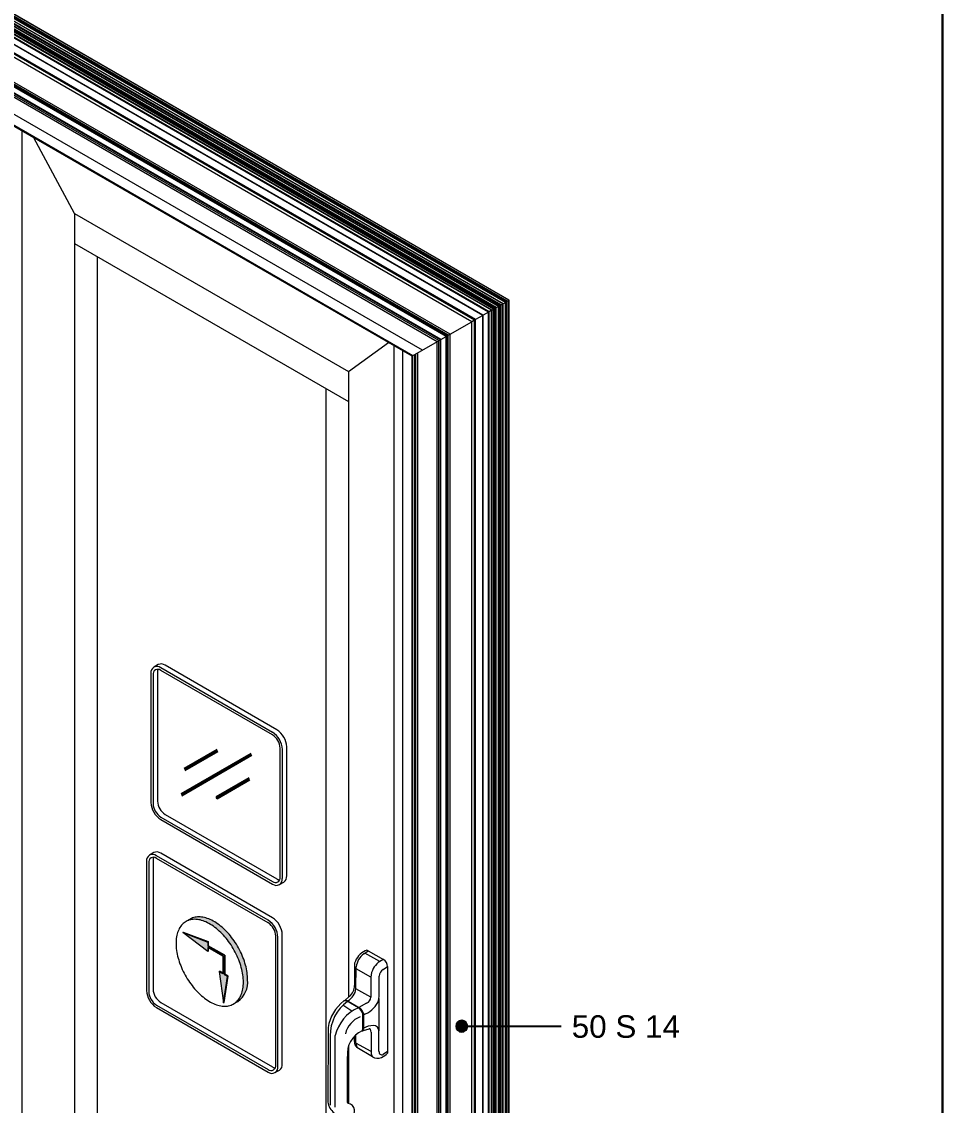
# Model space of a CAD drawing. Header units: millimetres. Extents: x 221 to 2771, y 196 to 840.
# Drawn here: x 799.5 to 881.8, y 295.2 to 391.6 of the extents above; entities that cross this region are included whole.
import ezdxf

# ---------------------------------------------------------------- set-up
doc = ezdxf.new("R2010")
doc.units = ezdxf.units.MM
doc.layers.add('antet_k', color=7, linetype='Continuous')
doc.layers.add('yazı_numara_k', color=21, linetype='Continuous')
doc.styles.get("Standard").update_dxf_attribs({"font": 'arial.ttf'})

# ---------------------------------------------------------------- blocks, each defined once
blk = doc.blocks.new('S1.A')
at = {"color": 252}
blk.add_lwpolyline([(2269.172, -494.126), (2269.172, -791.126), (2479.168, -791.126), (2479.168, -494.126)], close=True, dxfattribs=at)
blk = doc.blocks.new('S50_SYF1')
at = {"layer": 'antet_k', "color": 0}
blk.add_blockref('S1.A', (-1500.922, 2845.514), dxfattribs=at)
blk = doc.blocks.new('yuvarlakk')
at = {"layer": 'yazı_numara_k'}
blk.add_hatch(color=21, dxfattribs=at).paths.add_polyline_path([(-159.086, 172.801, -1), (-160.086, 172.801, -1)])
at = {"layer": 'yazı_numara_k', "color": 21}
blk.add_circle((-159.586, 172.801), 0.5, dxfattribs=at)
blk = doc.blocks.new('36b çerçeve')
at = {"color": 32, "linetype": 'Continuous', "lineweight": 15}
for p, q in [((4421.37, -1029.62), (4420.67, -1030.05)), ((4439.82, -1040.55), (4421.78, -1030.14)), ((4439.82, -1040.96), (4421.78, -1030.55)), ((4440.52, -1040.14), (4422.49, -1029.73)), ((4420.19, -1031.06), (4420.19, -1051.88)), ((4420.55, -1031.26), (4420.55, -1052.08)), ((4421.25, -1030.85), (4421.25, -1051.68)), ((4441.05, -1063.92), (4441.05, -1043.1)), ((4441.41, -1064.13), (4441.41, -1043.3)), ((4442.11, -1063.72), (4442.11, -1042.89)), ((4421.78, -1054.23), (4439.82, -1064.64)), ((4421.78, -1054.64), (4439.82, -1065.05)), ((4422.49, -1053.82), (4440.52, -1064.23)), ((4440.93, -1065.13), (4441.65, -1064.75))]:
    blk.add_line(p, q, dxfattribs=at)
for centre, radius, start, end in [((4421.17, -1030.9), 0.985, 51.1474, 188.8634), ((4421.3, -1031.14), 0.764, 50.7967, 189.214), ((4422.35, -1030.82), 1.1, 156.1387, 181.7776), ((4421.84, -1030.6), 1.09, 53.1466, 115.5429), ((4437.96, -1043.45), 3.45, 2.5201, 57.4799), ((4438.37, -1043.22), 2.69, 2.6055, 57.3945), ((4438.67, -1043.05), 3.45, 2.5201, 57.4799), ((4423.64, -1051.73), 3.45, 182.5201, 237.4799), ((4423.23, -1051.96), 2.69, 182.6055, 237.3945), ((4423.94, -1051.55), 2.69, 182.6055, 237.3945), ((4440.97, -1063.82), 1.15, 306.2403, 5.0718), ((4440.3, -1064.04), 0.764, 230.7967, 9.214), ((4440.43, -1064.28), 0.985, 231.1474, 8.8634), ((4441.08, -1063.35), 1.04, 237.9037, 264.8965)]:
    blk.add_arc(centre, radius, start, end, dxfattribs=at)
blk = doc.blocks.new('rtyrtytryrtyyyy')
at = {"lineweight": -2}
h = blk.add_hatch(color=140, dxfattribs=at)
h.paths.add_polyline_path([(180444.533, 31717.106), (180447.447, 31718.789), (180447.381, 31718.904), (180444.467, 31717.221)])
h.paths.add_polyline_path([(180444.265, 31714.872), (180450.479, 31718.461), (180450.413, 31718.575), (180444.199, 31714.987)])
h.paths.add_polyline_path([(180447.383, 31714.593), (180450.297, 31716.276), (180450.231, 31716.39), (180447.317, 31714.708)])
at = {"color": 140, "lineweight": -2}
for p, q in [((180450.413, 31718.575), (180444.199, 31714.987)), ((180444.265, 31714.872), (180450.479, 31718.461)), ((180447.381, 31718.904), (180444.467, 31717.221)), ((180444.533, 31717.106), (180447.447, 31718.789)), ((180450.231, 31716.39), (180447.317, 31714.708)), ((180447.383, 31714.593), (180450.297, 31716.276)), ((180447.317, 31714.708), (180447.383, 31714.593)), ((180447.383, 31714.593), (180447.499, 31714.661))]:
    blk.add_line(p, q, dxfattribs=at)
blk = doc.blocks.new('3 b cm')
at = {"color": 21, "lineweight": -2, "xscale": 0.55055, "yscale": 0.55055, "zscale": 0.55055}
blk.add_blockref('36b çerçeve', (178027.801, 32294.947), dxfattribs=at)
at = {"color": 6, "lineweight": -2}
blk.add_blockref('rtyrtytryrtyyyy', (19.829, 1.599), dxfattribs=at)
blk = doc.blocks.new('jjg')
for color, points in [(9, [(4434.4, -1018.15), (4434.21, -1017.91), (4434.01, -1017.68), (4433.81, -1017.45), (4433.6, -1017.23), (4433.39, -1017.02), (4433.18, -1016.82), (4432.96, -1016.63), (4432.75, -1016.44), (4432.53, -1016.27), (4432.3, -1016.11), (4432.08, -1015.96), (4431.86, -1015.82), (4431.64, -1015.69), (4431.41, -1015.57), (4431.19, -1015.47), (4430.97, -1015.37), (4430.75, -1015.29), (4430.53, -1015.22), (4430.31, -1015.16), (4430.1, -1015.12), (4429.89, -1015.09), (4429.69, -1015.07), (4429.48, -1015.06), (4429.29, -1015.07), (4429.09, -1015.09), (4428.91, -1015.12), (4428.72, -1015.17), (4428.55, -1015.22), (4428.38, -1015.29), (4428.22, -1015.38), (4428.18, -1015.4), (4427.59, -1015.74), (4427.74, -1015.66), (4427.91, -1015.59), (4428.09, -1015.53), (4428.27, -1015.49), (4428.46, -1015.46), (4428.65, -1015.44), (4428.85, -1015.43), (4429.05, -1015.44), (4429.26, -1015.46), (4429.47, -1015.49), (4429.68, -1015.53), (4429.89, -1015.59), (4430.11, -1015.66), (4430.33, -1015.74), (4430.55, -1015.83), (4430.78, -1015.94), (4431, -1016.06), (4431.22, -1016.19), (4431.45, -1016.33), (4431.67, -1016.48), (4431.89, -1016.64), (4432.11, -1016.81), (4432.33, -1016.99), (4432.54, -1017.19), (4432.76, -1017.39), (4432.97, -1017.6), (4433.17, -1017.82), (4433.37, -1018.04), (4433.57, -1018.28), (4433.76, -1018.52), (4433.95, -1018.77), (4434.13, -1019.02), (4434.31, -1019.28), (4434.48, -1019.55), (4434.64, -1019.82), (4434.8, -1020.1), (4434.95, -1020.37), (4435.09, -1020.66), (4435.22, -1020.94), (4435.35, -1021.23), (4435.47, -1021.51), (4435.57, -1021.8), (4435.68, -1022.09), (4435.77, -1022.38), (4435.85, -1022.66), (4435.92, -1022.95), (4435.98, -1023.23), (4436.04, -1023.52), (4436.08, -1023.79), (4436.12, -1024.07), (4436.14, -1024.34), (4436.16, -1024.61), (4436.16, -1024.87), (4436.16, -1025.12), (4436.14, -1025.37), (4436.12, -1025.61), (4436.08, -1025.85), (4436.04, -1026.08), (4435.98, -1026.3), (4435.92, -1026.51), (4435.85, -1026.71), (4435.77, -1026.9), (4435.68, -1027.08), (4435.57, -1027.26), (4435.47, -1027.42), (4435.35, -1027.57), (4435.22, -1027.71), (4435.09, -1027.84), (4434.95, -1027.96), (4434.8, -1028.07), (4434.68, -1028.14), (4435.32, -1027.77, 0.267904), (4436.8, -1024.5), (4436.79, -1024.24), (4436.78, -1023.97), (4436.75, -1023.7), (4436.72, -1023.43), (4436.67, -1023.15), (4436.62, -1022.87), (4436.56, -1022.58), (4436.48, -1022.3), (4436.4, -1022.01), (4436.31, -1021.72), (4436.21, -1021.43), (4436.1, -1021.15), (4435.99, -1020.86), (4435.86, -1020.57), (4435.73, -1020.29), (4435.58, -1020.01), (4435.44, -1019.73), (4435.28, -1019.45), (4435.12, -1019.18), (4434.95, -1018.92), (4434.77, -1018.66), (4434.59, -1018.4)]), (7, [(4430.81, -1019.45), (4430.81, -1018.84), (4427.06, -1017.39), (4430.81, -1020.28), (4430.81, -1019.67), (4433.08, -1020.98), (4433.08, -1023.6), (4432.55, -1023.29), (4433.17, -1027.98), (4433.8, -1024.01), (4433.27, -1023.71), (4433.27, -1021.09), (4433.27, -1020.87), (4433.08, -1020.76)])]:
    blk.add_hatch(color=color).paths.add_polyline_path(points)
h = blk.add_hatch(color=253)
h.paths.add_polyline_path([(4430.9, -1018.78), (4427.15, -1017.34), (4427.06, -1017.39), (4430.81, -1018.84)])
h.paths.add_polyline_path([(4430.9, -1019.39), (4430.9, -1018.78), (4430.81, -1018.84), (4430.81, -1019.45)])
h.paths.add_polyline_path([(4433.17, -1020.7), (4430.9, -1019.39), (4430.81, -1019.45), (4433.08, -1020.76), (4433.27, -1020.87), (4433.27, -1021.09), (4433.27, -1023.71), (4433.36, -1023.65), (4433.36, -1020.81)])
h.paths.add_polyline_path([(4433.89, -1023.96), (4433.36, -1023.65), (4433.27, -1023.71), (4433.8, -1024.01)])
h.paths.add_polyline_path([(4433.27, -1027.93), (4433.89, -1023.96), (4433.8, -1024.01), (4433.17, -1027.98)])
h.paths.add_polyline_path([(4430.9, -1020.23), (4430.9, -1019.72), (4430.81, -1019.67), (4430.81, -1020.28)], flags=16)
h.paths.add_polyline_path([(4433.08, -1023.6), (4433.08, -1023.49), (4432.64, -1023.24), (4432.55, -1023.29)], flags=16)
at = {"color": 7, "linetype": 'Continuous', "lineweight": 15}
for p, q in [((4428.18, -1015.4), (4427.54, -1015.77)), ((4427.06, -1017.39), (4427.15, -1017.34)), ((4430.81, -1020.28), (4427.06, -1017.39)), ((4427.06, -1017.39), (4430.81, -1018.84)), ((4427.15, -1017.34), (4430.9, -1018.78)), ((4430.81, -1018.84), (4430.9, -1018.78)), ((4430.81, -1018.84), (4430.81, -1019.45)), ((4430.81, -1019.45), (4430.9, -1019.39)), ((4433.27, -1020.87), (4430.81, -1019.45)), ((4430.81, -1019.67), (4430.81, -1020.28)), ((4433.08, -1020.98), (4430.81, -1019.67)), ((4430.9, -1018.78), (4430.9, -1019.39)), ((4433.36, -1020.81), (4430.9, -1019.39)), ((4430.9, -1019.72), (4430.9, -1020.23)), ((4430.81, -1020.28), (4430.9, -1020.23)), ((4433.27, -1020.87), (4433.08, -1020.76)), ((4433.08, -1020.76), (4433.08, -1020.76)), ((4433.08, -1020.98), (4433.08, -1023.6)), ((4433.36, -1020.81), (4433.17, -1020.7)), ((4433.27, -1020.87), (4433.27, -1023.71)), ((4433.27, -1020.87), (4433.27, -1021.09)), ((4433.36, -1020.81), (4433.36, -1023.65)), ((4433.36, -1020.81), (4433.36, -1021.03)), ((4432.55, -1023.29), (4432.64, -1023.24)), ((4433.08, -1023.6), (4432.55, -1023.29)), ((4432.55, -1023.29), (4433.17, -1027.98)), ((4433.08, -1023.49), (4432.64, -1023.24)), ((4433.17, -1027.98), (4433.8, -1024.01)), ((4433.27, -1023.71), (4433.36, -1023.65)), ((4433.8, -1024.01), (4433.27, -1023.71)), ((4433.27, -1027.93), (4433.89, -1023.96)), ((4433.89, -1023.96), (4433.36, -1023.65)), ((4433.8, -1024.01), (4433.89, -1023.96)), ((4434.68, -1028.14), (4435.32, -1027.77)), ((4433.17, -1027.98), (4433.27, -1027.93))]:
    blk.add_line(p, q, dxfattribs=at)
at = {"color": 7, "linetype": 'Continuous', "lineweight": 15, "flags": 128}
for points in [[(4436.16, -1024.87), (4436.16, -1024.61), (4436.14, -1024.34), (4436.12, -1024.07), (4436.08, -1023.79), (4436.04, -1023.52), (4435.98, -1023.23), (4435.92, -1022.95), (4435.85, -1022.66), (4435.77, -1022.38), (4435.68, -1022.09), (4435.57, -1021.8), (4435.47, -1021.51), (4435.35, -1021.23), (4435.22, -1020.94), (4435.09, -1020.66), (4434.95, -1020.37), (4434.8, -1020.1), (4434.64, -1019.82), (4434.48, -1019.55), (4434.31, -1019.28), (4434.13, -1019.02), (4433.95, -1018.77), (4433.76, -1018.52), (4433.57, -1018.28), (4433.37, -1018.04), (4433.17, -1017.82), (4432.97, -1017.6), (4432.76, -1017.39), (4432.54, -1017.19), (4432.33, -1016.99), (4432.11, -1016.81), (4431.89, -1016.64), (4431.67, -1016.48), (4431.45, -1016.33), (4431.22, -1016.19), (4431, -1016.06), (4430.78, -1015.94), (4430.55, -1015.83), (4430.33, -1015.74), (4430.11, -1015.66), (4429.89, -1015.59), (4429.68, -1015.53), (4429.47, -1015.49), (4429.26, -1015.46), (4429.05, -1015.44), (4428.85, -1015.43), (4428.65, -1015.44), (4428.46, -1015.46), (4428.27, -1015.49), (4428.09, -1015.53), (4427.91, -1015.59), (4427.74, -1015.66), (4427.58, -1015.74), (4427.42, -1015.84), (4427.27, -1015.94), (4427.13, -1016.06), (4427, -1016.19), (4426.87, -1016.33), (4426.76, -1016.48), (4426.65, -1016.65), (4426.55, -1016.82), (4426.46, -1017), (4426.37, -1017.2), (4426.3, -1017.4), (4426.24, -1017.61), (4426.18, -1017.83), (4426.14, -1018.05), (4426.1, -1018.29), (4426.08, -1018.53), (4426.07, -1018.78), (4426.06, -1019.04), (4426.07, -1019.3), (4426.08, -1019.56), (4426.1, -1019.83), (4426.14, -1020.11), (4426.18, -1020.39), (4426.24, -1020.67), (4426.3, -1020.95), (4426.37, -1021.24), (4426.46, -1021.53), (4426.55, -1021.81), (4426.65, -1022.1), (4426.76, -1022.39), (4426.87, -1022.68), (4427, -1022.96), (4427.13, -1023.25), (4427.27, -1023.53), (4427.42, -1023.81), (4427.58, -1024.08), (4427.74, -1024.35), (4427.91, -1024.62), (4428.09, -1024.88), (4428.27, -1025.13), (4428.46, -1025.38), (4428.65, -1025.62), (4428.85, -1025.86), (4429.05, -1026.09), (4429.26, -1026.31), (4429.47, -1026.52), (4429.68, -1026.72), (4429.89, -1026.91), (4430.11, -1027.09), (4430.33, -1027.26), (4430.55, -1027.43), (4430.78, -1027.58), (4431, -1027.72), (4431.22, -1027.85), (4431.45, -1027.96), (4431.67, -1028.07), (4431.89, -1028.16), (4432.11, -1028.25), (4432.33, -1028.31), (4432.54, -1028.37), (4432.76, -1028.42), (4432.97, -1028.45), (4433.17, -1028.47), (4433.37, -1028.47), (4433.57, -1028.47), (4433.76, -1028.45), (4433.95, -1028.41), (4434.13, -1028.37), (4434.31, -1028.31), (4434.48, -1028.24), (4434.64, -1028.16), (4434.8, -1028.07), (4434.95, -1027.96), (4435.09, -1027.84), (4435.22, -1027.71), (4435.35, -1027.57), (4435.47, -1027.42), (4435.57, -1027.26), (4435.68, -1027.08), (4435.77, -1026.9), (4435.85, -1026.71), (4435.92, -1026.51), (4435.98, -1026.3), (4436.04, -1026.08), (4436.08, -1025.85), (4436.12, -1025.61), (4436.14, -1025.37), (4436.16, -1025.12), (4436.16, -1024.87)], [(4436.8, -1024.5), (4436.79, -1024.24), (4436.78, -1023.97), (4436.75, -1023.7), (4436.72, -1023.43), (4436.67, -1023.15), (4436.62, -1022.87), (4436.56, -1022.58), (4436.48, -1022.3), (4436.4, -1022.01), (4436.31, -1021.72), (4436.21, -1021.43), (4436.1, -1021.15), (4435.99, -1020.86), (4435.86, -1020.57), (4435.73, -1020.29), (4435.58, -1020.01), (4435.44, -1019.73), (4435.28, -1019.45), (4435.12, -1019.18), (4434.95, -1018.92), (4434.77, -1018.66), (4434.59, -1018.4), (4434.4, -1018.15), (4434.21, -1017.91), (4434.01, -1017.68), (4433.81, -1017.45), (4433.6, -1017.23), (4433.39, -1017.02), (4433.18, -1016.82), (4432.96, -1016.63), (4432.75, -1016.44), (4432.53, -1016.27), (4432.3, -1016.11), (4432.08, -1015.96), (4431.86, -1015.82), (4431.64, -1015.69), (4431.41, -1015.57), (4431.19, -1015.47), (4430.97, -1015.37), (4430.75, -1015.29), (4430.53, -1015.22), (4430.31, -1015.16), (4430.1, -1015.12), (4429.89, -1015.09), (4429.69, -1015.07), (4429.48, -1015.06), (4429.29, -1015.07), (4429.09, -1015.09), (4428.91, -1015.12), (4428.72, -1015.17), (4428.55, -1015.22), (4428.38, -1015.29), (4428.22, -1015.38), (4428.18, -1015.4)]]:
    blk.add_lwpolyline(points, dxfattribs=at)
at = {"color": 7, "linetype": 'Continuous', "lineweight": 15}
blk.add_arc((4433.23, -1024.85), 3.59, 305.6609, 5.6513, dxfattribs=at)
blk = doc.blocks.new('sürme 2')
at = {"color": 21, "xscale": -1}
blk.add_blockref('36b çerçeve', (8097.79, -300.72), dxfattribs=at)
at = {"color": 21, "xscale": -1.075845078, "yscale": 1.075845078, "zscale": 1.075845078}
blk.add_blockref('jjg', (8434.59, -248.66), dxfattribs=at)
blk = doc.blocks.new('50S14_DK1')
at = {"layer": 'yazı_numara_k', "color": 21, "insert": (1981.125, 2486.363), "char_height": 2, "attachment_point": 7}
blk.add_mtext('{\\fArial|b0|i0|c162|p34;50 S 14}', dxfattribs=at)

msp = doc.modelspace()

# ---------------------------------------------------------------- linework, layer by layer
at = {"color": 8, "linetype": 'Continuous', "lineweight": 15}
for p, q in [((841.429, 366.043), (716.22, 438.325)), ((841.504, 366.118), (716.295, 438.4)), ((841.569, 366.095), (716.311, 438.405)), ((841.627, 366.129), (716.426, 438.406)), ((841.64, 366.137), (716.431, 438.418)), ((841.824, 366.243), (716.615, 438.525)), ((841.828, 366.245), (716.624, 438.524)), ((841.939, 366.35), (716.73, 438.632)), ((841.96, 366.381), (716.751, 438.663)), ((842.035, 366.393), (716.826, 438.675)), ((842.062, 366.38), (716.832, 438.674)), ((841.857, 366.262), (716.833, 438.436)), ((841.857, 366.256), (716.848, 438.422)), ((841.857, 366.256), (716.876, 438.406)), ((841.845, 366.255), (716.93, 438.366)), ((842.235, 366.48), (717.025, 438.762)), ((842.241, 366.484), (717.04, 438.761)), ((842.592, 366.686), (717.397, 438.959)), ((842.613, 366.698), (717.404, 438.98)), ((842.516, 366.642), (717.417, 438.861)), ((842.506, 366.637), (717.423, 438.846)), ((842.48, 366.621), (717.45, 438.8)), ((717.466, 438.783), (842.48, 366.614)), ((842.766, 366.787), (717.557, 439.068)), ((842.773, 366.79), (717.572, 439.067)), ((842.448, 366.603), (717.768, 438.579)), ((839.802, 365.075), (714.592, 437.357)), ((839.808, 365.079), (714.607, 437.356)), ((840.433, 365.44), (715.753, 437.416)), ((840.465, 365.458), (715.785, 437.434)), ((841.218, 365.893), (716.039, 438.157)), ((841.249, 365.911), (716.04, 438.193)), ((841.403, 366), (716.194, 438.282)), ((841.419, 366.024), (716.21, 438.306)), ((840.995, 365.764), (716.262, 437.771)), ((840.942, 365.733), (716.262, 437.71)), ((839.717, 365.026), (714.538, 437.29)), ((839.749, 365.045), (714.539, 437.326)), ((839.468, 364.882), (714.788, 436.859)), ((837.36, 363.666), (712.16, 435.942)), ((837.375, 363.674), (712.165, 435.956)), ((837.268, 363.613), (712.185, 435.822)), ((837.261, 363.609), (712.189, 435.812)), ((837.235, 363.593), (712.215, 435.766)), ((712.226, 435.754), (837.23, 363.591)), ((837.542, 363.771), (712.333, 436.053)), ((712.438, 435.632), (837.235, 363.588)), ((837.182, 363.563), (712.502, 435.539)), ((836.382, 363.101), (711.173, 435.383)), ((836.548, 363.197), (711.868, 435.173)), ((836.678, 363.272), (711.998, 435.248)), ((836.71, 363.29), (712.03, 435.267)), ((835.076, 362.347), (712.466, 433.128)), ((835.069, 362.343), (712.497, 433.102)), ((834.215, 361.85), (713.245, 431.685)), ((834.156, 361.816), (713.276, 431.598)), ((799.463, 381.843), (799.463, 315.223)), ((804.144, 374.506), (800.539, 381.222)), ((804.144, 374.506), (828.492, 360.45)), ((804.144, 374.506), (804.144, 301.881)), ((804.144, 371.831), (828.492, 357.775)), ((806.154, 370.671), (806.154, 301.881)), ((841.522, 366.068), (841.404, 366)), ((841.429, 366.043), (841.504, 366.118)), ((841.522, 366.068), (841.627, 366.129)), ((841.525, 366.111), (841.522, 366.068)), ((841.522, 366.068), (841.522, 366.068)), ((841.561, 366.05), (841.522, 366.068)), ((841.569, 240.293), (841.569, 366.095)), ((841.627, 240.392), (841.627, 366.129)), ((841.64, 366.137), (841.824, 366.243)), ((841.64, 240.39), (841.64, 366.137)), ((841.824, 240.496), (841.824, 366.243)), ((841.828, 240.505), (841.828, 366.245)), ((841.845, 366.255), (841.852, 366.259)), ((841.845, 240.849), (841.845, 366.255)), ((841.852, 240.749), (841.852, 366.259)), ((841.857, 366.262), (841.942, 366.311)), ((841.857, 366.262), (841.942, 366.311)), ((841.857, 240.73), (841.857, 366.262)), ((841.939, 366.35), (841.942, 366.311)), ((842.06, 366.379), (841.942, 366.311)), ((841.975, 366.288), (841.942, 366.311)), ((842.035, 366.393), (841.96, 366.381)), ((841.975, 240.542), (841.975, 366.288)), ((842.06, 366.35), (842.012, 366.291)), ((842.012, 240.545), (842.012, 366.291)), ((842.061, 366.379), (842.044, 366.389)), ((842.06, 240.604), (842.06, 366.35)), ((842.061, 366.379), (842.235, 366.48)), ((842.061, 366.36), (842.061, 366.379)), ((842.062, 240.609), (842.062, 366.38)), ((842.235, 240.734), (842.235, 366.48)), ((842.448, 366.603), (842.241, 366.484)), ((842.241, 240.747), (842.241, 366.484)), ((842.473, 366.617), (842.448, 366.603)), ((842.448, 241.468), (842.448, 366.603)), ((842.473, 366.617), (842.473, 241.104)), ((842.506, 366.637), (842.48, 366.621)), ((842.48, 241.082), (842.48, 366.621)), ((842.506, 241.036), (842.506, 366.637)), ((842.592, 366.686), (842.516, 366.642)), ((842.516, 241.024), (842.516, 366.642)), ((842.592, 240.957), (842.592, 366.686)), ((842.613, 366.698), (842.766, 366.787)), ((842.613, 240.952), (842.613, 366.698)), ((842.766, 241.04), (842.766, 366.787)), ((842.773, 241.054), (842.773, 366.79)), ((840.433, 365.44), (839.808, 365.079)), ((840.465, 365.458), (840.433, 365.44)), ((840.433, 240.305), (840.433, 365.44)), ((840.942, 365.733), (840.465, 365.458)), ((840.465, 240.323), (840.465, 365.458)), ((840.942, 240.598), (840.942, 365.733)), ((841.218, 365.893), (840.995, 365.764)), ((840.995, 240.568), (840.995, 365.764)), ((841.218, 240.182), (841.218, 365.893)), ((841.249, 365.911), (841.403, 366)), ((841.249, 240.165), (841.249, 365.911)), ((841.403, 240.254), (841.403, 366)), ((841.432, 240.255), (841.432, 366.001)), ((841.454, 366), (841.556, 366.028)), ((841.454, 240.254), (841.454, 366)), ((841.556, 240.282), (841.556, 366.028)), ((837.542, 363.771), (839.468, 364.882)), ((839.717, 365.026), (839.468, 364.882)), ((839.468, 239.747), (839.468, 364.882)), ((839.717, 239.316), (839.717, 365.026)), ((839.749, 365.045), (839.802, 365.075)), ((839.749, 239.298), (839.749, 365.045)), ((839.802, 239.329), (839.802, 365.075)), ((839.808, 239.342), (839.808, 365.079)), ((836.544, 363.194), (836.382, 363.101)), ((836.544, 237.448), (836.544, 363.194)), ((836.548, 363.197), (836.678, 363.272)), ((836.548, 237.457), (836.548, 363.197)), ((836.71, 363.29), (836.678, 363.272)), ((836.678, 238.137), (836.678, 363.272)), ((836.71, 363.29), (837.182, 363.563)), ((836.71, 238.155), (836.71, 363.29)), ((837.182, 238.428), (837.182, 363.563)), ((837.23, 363.591), (837.23, 238.081)), ((837.261, 363.609), (837.235, 363.593)), ((837.235, 238.067), (837.235, 363.593)), ((837.261, 238.021), (837.261, 363.609)), ((837.36, 363.666), (837.268, 363.613)), ((837.268, 238.012), (837.268, 363.613)), ((837.36, 237.931), (837.36, 363.666)), ((837.542, 363.771), (837.375, 363.674)), ((837.375, 237.928), (837.375, 363.674)), ((837.542, 238.025), (837.542, 363.771)), ((828.492, 360.45), (832.052, 363.03)), ((832.548, 362.744), (832.548, 244.414)), ((833.292, 362.314), (833.292, 244.442)), ((836.382, 363.101), (834.151, 361.813)), ((836.382, 237.355), (836.382, 363.101)), ((834.151, 361.813), (834.151, 242.742)), ((834.156, 242.711), (834.156, 361.816)), ((834.215, 242.476), (834.215, 361.85)), ((834.233, 242.433), (834.233, 361.861)), ((834.401, 242.142), (834.401, 361.958)), ((834.48, 242.076), (834.48, 362.003)), ((834.662, 242.048), (834.662, 362.108)), ((828.492, 360.45), (828.492, 304.822)), ((826.482, 358.935), (826.482, 254.786)), ((799.463, 316.092), (799.463, 301.881)), ((829.866, 308.677), (830.267, 308.96)), ((831.275, 307.997), (829.953, 308.739)), ((830.267, 308.96), (831.608, 308.176)), ((829.049, 307.868), (829.032, 305.873)), ((829.168, 305.573), (829.185, 307.531)), ((830.48, 306.606), (829.183, 307.342)), ((831.589, 307.308), (831.977, 307.549)), ((831.977, 307.565), (831.977, 299.861)), ((830.478, 306.416), (830.492, 304.834)), ((831.235, 305.075), (831.235, 306.691)), ((830.492, 304.834), (829.168, 305.573)), ((828.184, 304.546), (828.086, 304.496)), ((828.578, 304.9), (828.184, 304.546)), ((829.379, 303.89), (828.319, 304.501)), ((828.489, 304.492), (829.544, 303.852)), ((831.206, 304.718), (831.215, 301.83)), ((828.812, 303.58), (828.007, 304.117)), ((830.118, 304.292), (829.43, 303.921)), ((799.463, 302.926), (799.463, 263.513)), ((804.144, 302.926), (804.144, 266.104)), ((806.154, 302.926), (806.154, 266.522)), ((829.78, 302.126), (829.78, 303.344)), ((829.825, 303.413), (829.825, 302.002)), ((826.687, 302.142), (826.673, 295.513)), ((829.84, 301.866), (830.327, 302.021)), ((830.514, 301.723), (830.514, 299.903)), ((831.215, 300.002), (831.215, 301.83)), ((826.882, 301.41), (826.883, 295.221)), ((827.309, 295.066), (827.332, 301.421)), ((829.027, 300.883), (829.027, 301.357)), ((829.168, 300.737), (829.168, 301.492)), ((830.514, 300.018), (829.168, 300.737)), ((828.492, 300.428), (828.492, 295.387)), ((830.636, 299.546), (829.243, 300.374)), ((831.977, 299.996), (831.578, 299.744)), ((828.41, 295.482), (828.415, 299.553))]:
    msp.add_line(p, q, dxfattribs=at)
at = {"color": 8, "linetype": 'Continuous', "lineweight": 15, "flags": 128}
for points in [[(841.525, 366.111), (841.525, 366.116), (841.524, 366.12), (841.522, 366.122), (841.519, 366.124), (841.516, 366.124), (841.512, 366.123), (841.508, 366.121), (841.504, 366.118)], [(842.058, 366.363), (842.056, 366.365), (842.055, 366.367), (842.054, 366.369), (842.054, 366.372), (842.055, 366.374), (842.056, 366.376), (842.058, 366.378), (842.061, 366.379)], [(842.235, 366.48), (842.237, 366.481), (842.239, 366.482), (842.241, 366.483), (842.241, 366.484), (842.241, 366.484)], [(841.561, 366.05), (841.565, 366.047), (841.567, 366.044), (841.569, 366.041), (841.569, 366.038), (841.567, 366.035), (841.565, 366.032), (841.561, 366.03), (841.556, 366.028)], [(836.544, 363.194), (836.546, 363.196), (836.547, 363.196), (836.548, 363.197), (836.548, 363.197)]]:
    msp.add_lwpolyline(points, dxfattribs=at)
at = {"color": 8, "linetype": 'Continuous', "lineweight": 15}
for centre, radius, start, end in [((841.971, 366.352), 0.0316, 108.96945, 182.33668), ((841.992, 366.315), 0.0316, 237.66838, 311.02402), ((842.037, 366.385), 0.0087, 4.34353, 99.95811), ((842.054, 366.386), 0.00931, 187.02991, 306.85065), ((842.053, 366.356), 0.0087, 320.0306, 55.65973), ((841.419, 365.968), 0.0352, 69.22928, 117.07832), ((841.384, 366.03), 0.0356, 304.74294, 350.60589), ((841.455, 366.017), 0.0368, 135.10747, 170.15157), ((841.444, 366.036), 0.0368, 249.85147, 284.89033), ((830.728, 307.358), 1.755, 114.59833, 163.11119), ((830.804, 307.344), 1.63, 125.13568, 173.41119), ((830.136, 308.786), 0.217, 52.92289, 129.50973), ((832.291, 306.499), 1.811, 112.1518, 156.8895), ((832.01, 306.657), 0.776, 122.83773, 177.45418), ((831.324, 307.587), 0.653, 357.99838, 64.20269), ((832.256, 306.496), 1.779, 156.37322, 182.58381), ((827.763, 305.755), 1.417, 298.73816, 352.61841), ((827.836, 305.839), 1.197, 308.32891, 1.66331), ((830.451, 301.498), 3.819, 128.26424, 170.28225), ((830.53, 301.482), 3.648, 125.55565, 181.12472), ((828.213, 303.95), 0.561, 79.09769, 103.12606), ((828.25, 304.032), 0.518, 62.51052, 97.38193), ((829.877, 304.859), 0.616, 292.98813, 357.64148), ((828.942, 305.08), 2.293, 341.92536, 359.87837), ((830.775, 300.649), 3.528, 113.29759, 167.36689), ((828.933, 303.143), 0.87, 13.38808, 59.15199), ((829.035, 303.216), 0.814, 14.01013, 51.30139), ((828.888, 305.649), 2.574, 291.34418, 330.19283), ((830.305, 301.104), 2.126, 111.29938, 166.86859), ((830.663, 299.795), 2.261, 114.85835, 186.14709), ((829.272, 302.101), 0.508, 330.05694, 2.81699), ((829.644, 302.015), 0.181, 292.06642, 355.78383), ((829.762, 301.949), 0.113, 243.86863, 313.03189), ((830.802, 300.228), 2.097, 92.03416, 117.75233), ((830.366, 301.912), 0.115, 34.34844, 109.29817), ((830.003, 301.748), 0.512, 357.16507, 26.62301), ((830.721, 301.83), 0.494, 0.07924, 89.27999), ((829.672, 300.856), 0.645, 177.61482, 228.33351), ((829.794, 300.753), 0.626, 181.45541, 225.10453), ((831.171, 299.927), 0.657, 182.10522, 215.43759), ((831.465, 299.969), 0.251, 172.3493, 296.70766), ((830.24, 301.746), 2.563, 297.83436, 312.66591), ((831.093, 300.196), 0.795, 234.83882, 295.61421), ((828.04, 295.664), 1.376, 186.29478, 233.30197), ((828.513, 295.487), 0.104, 182.78857, 252.39291), ((828.374, 294.734), 0.664, 295.61815, 80.6601)]:
    msp.add_arc(centre, radius, start, end, dxfattribs=at)
for centre, major_axis, start_param, end_param in [((841.63, 366.13), (0.015, 0.0087), 0.785358, 1.745289), ((841.813, 366.237), (0.015, 0.0087), 6.108494, 7.068543), ((841.868, 366.268), (0.09, 0.052), 4.252406, 4.450549), ((841.874, 366.272), (0.0225, 0.013), 2.44342, 3.141552), ((842.077, 366.389), (0.0225, 0.013), 3.877077, 3.92695), ((842.219, 366.471), (0.0225, 0.013), 6.021345, 7.068543), ((842.496, 366.63), (0.0225, 0.013), 2.356154, 3.141633), ((842.522, 366.646), (0.0225, 0.013), 1.832555, 2.356154), ((842.598, 366.689), (0.0225, 0.013), 0.785358, 1.832555), ((842.75, 366.777), (0.0225, 0.013), 0.000041, 0.785358), ((840.968, 365.749), (0.0375, 0.0217), 3.92695, 5.497747), ((841.234, 365.902), (0.0225, 0.013), 0.785358, 2.356154), ((841.419, 366.009), (0.0225, 0.013), 3.92695, 3.976823), ((839.733, 365.035), (0.0225, 0.013), 0.785358, 2.356154), ((839.786, 365.066), (0.0225, 0.013), 0.000041, 0.785358), ((836.533, 363.188), (0.015, 0.0087), 6.021345, 7.068543), ((837.203, 363.575), (0.03, 0.0173), 3.92695, 5.865911), ((837.245, 363.6), (0.015, 0.0087), 2.356154, 3.141633), ((837.272, 363.615), (0.015, 0.0087), 1.832555, 2.356154), ((837.364, 363.668), (0.015, 0.0087), 0.785358, 1.832555)]:
    msp.add_ellipse(centre, major_axis=major_axis, ratio=0.00007, start_param=start_param, end_param=end_param, dxfattribs=at)
at = {"layer": 'yazı_numara_k', "color": 21}
msp.add_line((838.575, 302.25), (847.397, 302.25), dxfattribs=at)

# ---------------------------------------------------------------- block references
for name, p in [('S50_SYF1', (-96.935, -1858.773)), ('S50_SYF1', (113.062, -1858.773)), ('50S14_DK1', (-1132.779, -2185.166))]:
    msp.add_blockref(name, p)
at = {"color": 6, "lineweight": -2}
msp.add_blockref('3 b cm', (-179650.395, -31393.694), dxfattribs=at)
at = {"color": 21, "xscale": -0.55055, "yscale": 0.55055, "zscale": 0.55055}
msp.add_blockref('sürme 2', (2835.253, 1050.104), dxfattribs=at)
at = {"xscale": -1}
msp.add_blockref('yuvarlakk', (678.99, 129.449), dxfattribs=at)

doc.saveas('drawing.dxf')
